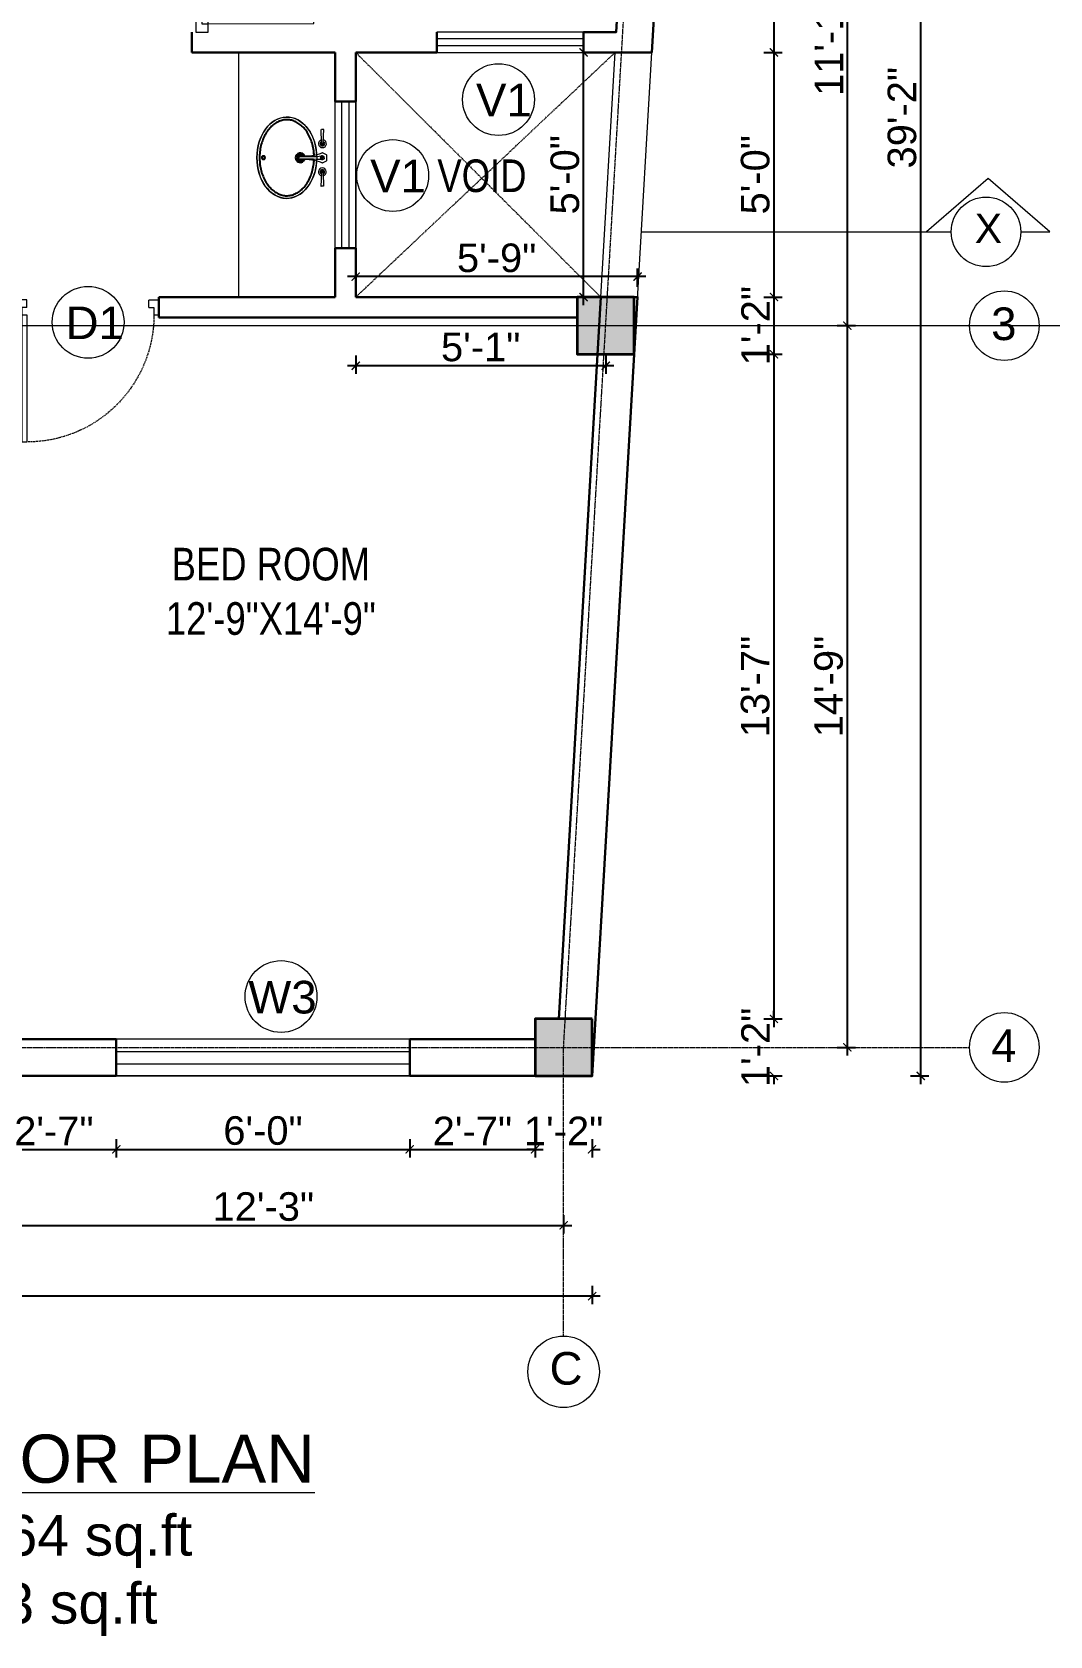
# Model space of a CAD drawing. Header units: inches. Extents: x 84707 to 107235, y 3922 to 10323.
# Drawn here: x 84986.3 to 85235.9, y 9548.2 to 9941.5 of the extents above; entities that cross this region are included whole.
import ezdxf

# ---------------------------------------------------------------- set-up
doc = ezdxf.new("R2010")
doc.units = ezdxf.units.IN
doc.header["$MEASUREMENT"] = 0
doc.linetypes.add('CENTER', pattern=[2, 1.25, -0.25, 0.25, -0.25])
doc.linetypes.add('HIDDEN', pattern=[0.375, 0.25, -0.125])
for name, color, linetype, lineweight in [('Annotate-Lite.w', 4, 'Continuous', 9), ('Annotations-Bold.w', 2, 'Continuous', 13), ('COLOUM', 3, 'Continuous', 35), ('DIM-2', 4, 'Continuous', 20), ('Door-Window.w', 4, 'Continuous', 15), ('Fittings', 9, 'Continuous', 5), ('furniture', 45, 'Continuous', 0), ('FURNT', 31, 'Continuous', 15), ('HA', 254, 'Continuous', 9), ('hatch', 9, 'Continuous', 0), ('text', 7, 'Continuous', 5), ('wall', 240, 'Continuous', 30), ('wall light', 6, 'Continuous', 18), ('window', 130, 'Continuous', 13)]:
    doc.layers.add(name, color=color, linetype=linetype, lineweight=lineweight)
doc.styles.add('ARAIL', font='arial.ttf')
doc.styles.add('arial 1000', font='arial.ttf')
doc.styles.add('DIM', font='arial.ttf', dxfattribs={"width": 0.8})
doc.styles.add('gaurav', font='arial.ttf')
doc.dimstyles.new('8 inch dim', dxfattribs={"dimtxt": 7, "dimasz": 2, "dimexe": 2, "dimexo": 1, "dimgap": 1, "dimtad": 1, "dimdec": 0, "dimzin": 3, "dimdsep": 46, "dimlunit": 4, "dimtxsty": 'ARAIL', "dimblk": 'ARCHTICK', "dimcen": 0.09, "dimdle": 2, "dimadec": 0, "dimazin": 0, "dimtfac": 1, "dimtdec": 0, "dimtix": 1, "dimtofl": 0, "dimtmove": 1, "dimatfit": 3, "dimldrblk": 'ARCHTICK', "dimfxlon": 1, "dimtolj": 1, "dimtzin": 0, "dimarcsym": 0})

# ---------------------------------------------------------------- blocks, each defined once
blk = doc.blocks.new('column 14')
at = {"layer": 'COLOUM'}
h = blk.add_hatch(color=256, dxfattribs=at)
h.dxf.hatch_style = 1
h.paths.add_polyline_path([(7, 7), (-7, 7), (-7, -7), (7, -7)])
blk.add_lwpolyline([(7, 7), (7, -7), (-7, -7), (-7, 7)], close=True, dxfattribs=at)
blk = doc.blocks.new('*U9')
at = {"layer": 'Door-Window.w', "ltscale": 3}
for p, q in [((11067.44, 10097.93), (11092.24, 10116.76)), ((11068.18, 10096.96), (11093, 10115.8)), ((11092.24, 10116.76), (11093, 10115.8)), ((11063.03, 10097.66), (11065.96, 10099.89)), ((11065.96, 10099.89), (11067.44, 10097.93)), ((11065.25, 10094.74), (11063.03, 10097.66)), ((11066.71, 10095.85), (11065.25, 10094.74)), ((11065.97, 10096.82), (11067.44, 10097.93)), ((11066.71, 10095.85), (11065.97, 10096.82)), ((11067.44, 10097.93), (11068.18, 10096.96)), ((11084.8, 10072.06), (11083.33, 10070.95)), ((11084.8, 10072.06), (11085.54, 10071.08)), ((11085.54, 10071.08), (11087, 10072.19)), ((11087.74, 10071.22), (11087, 10072.19)), ((11084.81, 10068.99), (11083.33, 10070.95)), ((11084.81, 10068.99), (11087.74, 10071.22))]:
    blk.add_line(p, q, dxfattribs=at)
at = {"layer": 'Door-Window.w', "color": 9, "linetype": 'HIDDEN', "lineweight": 18}
blk.add_arc((11068.18, 10096.96), 31.16, 307.2347, 37.1906, dxfattribs=at)
blk = doc.blocks.new('A$C604E024C')
at = {"layer": 'hatch', "color": 9, "linetype": 'ByBlock'}
for p, q in [((-107, 6), (-198, 9)), ((-101, 4), (-101, -4)), ((-101, 4), (-101, 1)), ((-101, 4), (-101, 4)), ((-101, 1), (-97, 1)), ((-101, 0), (-101, -4)), ((-101, 0), (-97, 0)), ((-97, 4), (-97, 1)), ((-97, 4), (-96, 4)), ((-96, 4), (-96, -4)), ((-6, 4), (-6, -4)), ((-6, 4), (-5, 4)), ((-5, 4), (-5, -4)), ((0, 13), (0, -13)), ((1, 4), (1, -4)), ((1, 4), (3, 4)), ((2, 4), (2, 1)), ((2, 4), (3, 4)), ((2, 1), (3, 1)), ((100, 2), (101, 2)), ((107, 6), (198, 9)), ((199, 8), (199, -8)), ((-107, -6), (-198, -9)), ((-101, -4), (-101, -4)), ((-101, -4), (-101, -4)), ((-97, 0), (-97, -4)), ((-97, -4), (-96, -4)), ((-96, -4), (-96, -4)), ((-6, -4), (-1, -4)), ((-5, -4), (-1, -4)), ((-1, -4), (-1, -4)), ((1, -4), (3, -4)), ((2, 0), (2, -4)), ((2, 0), (3, 0)), ((2, -4), (3, -4)), ((100, -2), (101, -2)), ((107, -6), (198, -9))]:
    blk.add_line(p, q, dxfattribs=at)
for points in [[(35, -3), (35, -3, 0.267949), (35, 2), (20, 29, 0.267949), (15, 31), (-15, 31, 0.267949), (-20, 29), (-35, 2, 0.267949), (-35, -3)], [(0, 13), (-5, 13, 0.267949), (-9, 10), (-13, 2, 0.267949), (-13, -3), (-9, -10, 0.267949), (-5, -13), (0, -13)], [(0, 13), (5, 13, -0.267949), (9, 10), (13, 2, -0.267949), (13, -3), (9, -10, -0.267949), (5, -13), (0, -13)], [(-15, -149, 0.267949), (-15, -154), (-9, -163, 0.267949), (-5, -166), (0, -166)], [(15, -149, -0.267949), (15, -154), (9, -163, -0.267949), (5, -166), (0, -166)]]:
    blk.add_lwpolyline(points, format="xyb", dxfattribs=at)
for centre, radius, start, end in [((-148, 0), 51.6, 171.6285, 188.3715), ((-198, 8), 1, 88.5767, 180), ((-99, 0), 27.8, 193.9353, 166.0647), ((-99, 0), 16.1, 203.4772, 156.5228), ((-99, 0), 13.6, 207.8254, 152.1746), ((-99, 0), 10.7, 215.7665, 144.2335), ((3, 2), 1.6, 270, 90.0142), ((3, 2), 2.2, 301.4048, 90), ((3, -2), 2.5, 270, 62.7097), ((99, 0), 27.8, 13.9353, 346.0647), ((99, 0), 16.1, 23.4772, 336.5228), ((99, 0), 13.6, 27.8254, 332.1746), ((99, 0), 10.7, 35.7665, 324.2335), ((198, 8), 1, 0, 91.4233), ((-198, -8), 1, 180, 271.4233), ((-325, -117), 312, 354.1333, 21.5654), ((-1093, -110), 1085, 357.1828, 5.6778), ((3, -2), 1.9, 270, 90), ((1084, -109), 1075, 174.3028, 182.8736), ((325, -117), 312, 158.4157, 185.9255), ((198, -8), 1, 268.5767, 0)]:
    blk.add_arc(centre, radius, start, end, dxfattribs=at)
blk.add_ellipse((99, 0), major_axis=(0, 4.4), ratio=0.647537, start_param=-0.996154, end_param=4.137747, dxfattribs=at)
blk.add_open_spline([(100, 2), (100, 3), (100, 3), (100, 3), (99, 4), (99, 4), (99, 4), (99, 4), (98, 4), (98, 4), (98, 3), (97, 3), (97, 3), (97, 2), (97, 2), (96, 1), (96, 0), (96, 0), (96, -2), (97, -2), (97, -3), (97, -3), (98, -4), (98, -4), (99, -4), (99, -4), (99, -4), (100, -3), (100, -3), (100, -3), (100, -2)], degree=3, knots=[5.296065, 5.296065, 5.296065, 5.296065, 5.668493, 5.668493, 6.044953, 6.044953, 6.283185, 6.283185, 6.283185, 6.618814, 6.618814, 6.954443, 6.954443, 7.290072, 7.290072, 7.6257, 7.6257, 8.094621, 8.094621, 8.563542, 8.563542, 8.940002, 8.940002, 9.316461, 9.316461, 9.692921, 9.692921, 10.069381, 10.069381, 10.411893, 10.411893, 10.411893, 10.411893], dxfattribs=at)
blk = doc.blocks.new('basin')
at = {"layer": 'furniture', "lineweight": -3}
for radius, start, end in [(1.14, 113.503, 66.2712), (0.79, 126.715, 52.8739)]:
    blk.add_arc((134195.31, -39122.53), radius, start, end, dxfattribs=at)
at = {"layer": 'furniture'}
blk.add_ellipse((134195.31, -39125.83), major_axis=(-9.97, 0), ratio=0.736887, start_param=4.757716, end_param=10.948885, dxfattribs=at)
at = {"layer": 'furniture', "linetype": 'ByBlock'}
blk.add_ellipse((134195.31, -39125.83), major_axis=(9.97, 0), ratio=0.736887, dxfattribs=at)
at = {"layer": 'furniture', "lineweight": -3}
blk.add_ellipse((134195.31, -39131.57), major_axis=(0.448, 0), ratio=0.674502, dxfattribs=at)
blk.add_open_spline([(134194.69, -39119.15), (134194.32, -39119.17), (134193.96, -39119.2), (134193.09, -39119.32), (134192.57, -39119.42), (134191.58, -39119.69), (134191.1, -39119.85), (134190.19, -39120.23), (134189.76, -39120.45), (134188.95, -39120.93), (134188.57, -39121.2), (134187.89, -39121.77), (134187.59, -39122.07), (134187.06, -39122.71), (134186.83, -39123.04), (134186.45, -39123.73), (134186.3, -39124.08), (134186.09, -39124.79), (134186.03, -39125.15), (134185.99, -39125.61), (134185.99, -39125.72), (134185.99, -39125.83), (134185.99, -39126.08), (134186.01, -39126.34), (134186.11, -39126.94), (134186.2, -39127.29), (134186.47, -39127.97), (134186.64, -39128.31), (134187.06, -39128.96), (134187.31, -39129.28), (134187.88, -39129.88), (134188.2, -39130.16), (134188.9, -39130.7), (134189.28, -39130.94), (134190.1, -39131.39), (134190.53, -39131.59), (134191.45, -39131.93), (134191.92, -39132.08), (134192.9, -39132.31), (134193.4, -39132.4), (134194.43, -39132.51), (134194.94, -39132.53), (134195.97, -39132.52), (134196.49, -39132.48), (134197.5, -39132.35), (134198, -39132.25), (134198.97, -39132), (134199.44, -39131.84), (134200.34, -39131.48), (134200.76, -39131.27), (134201.56, -39130.8), (134201.93, -39130.55), (134202.61, -39130), (134202.91, -39129.71), (134203.45, -39129.1), (134203.69, -39128.78), (134204.08, -39128.12), (134204.24, -39127.78), (134204.48, -39127.09), (134204.56, -39126.74), (134204.64, -39126.04), (134204.64, -39125.69), (134204.57, -39124.98), (134204.49, -39124.62), (134204.25, -39123.91), (134204.09, -39123.56), (134203.69, -39122.89), (134203.45, -39122.56), (134202.89, -39121.93), (134202.58, -39121.63), (134201.88, -39121.07), (134201.49, -39120.81), (134200.67, -39120.35), (134200.22, -39120.13), (134199.3, -39119.77), (134198.81, -39119.62), (134197.81, -39119.37), (134197.29, -39119.28), (134196.49, -39119.19), (134196.22, -39119.16), (134195.94, -39119.15)], degree=3, knots=[4.778413, 4.778413, 4.778413, 4.778413, 4.89303, 4.89303, 5.060537, 5.060537, 5.228045, 5.228045, 5.395552, 5.395552, 5.56306, 5.56306, 5.730567, 5.730567, 5.898075, 5.898075, 6.065582, 6.065582, 6.233089, 6.233089, 6.283185, 6.283185, 6.283185, 6.401225, 6.401225, 6.564378, 6.564378, 6.727532, 6.727532, 6.890685, 6.890685, 7.053839, 7.053839, 7.216992, 7.216992, 7.380146, 7.380146, 7.543299, 7.543299, 7.706452, 7.706452, 7.869606, 7.869606, 8.032759, 8.032759, 8.195913, 8.195913, 8.359066, 8.359066, 8.52222, 8.52222, 8.685373, 8.685373, 8.848527, 8.848527, 9.01168, 9.01168, 9.174834, 9.174834, 9.337987, 9.337987, 9.501141, 9.501141, 9.668648, 9.668648, 9.836155, 9.836155, 10.003663, 10.003663, 10.17117, 10.17117, 10.338678, 10.338678, 10.506185, 10.506185, 10.673693, 10.673693, 10.8412, 10.8412, 10.929386, 10.929386, 10.929386, 10.929386], dxfattribs=at)
at = {"layer": 'furniture'}
blk.add_open_spline([(134195.86, -39131.57), (134195.86, -39131.55), (134195.86, -39131.52), (134195.84, -39131.46), (134195.83, -39131.44), (134195.79, -39131.36), (134195.75, -39131.32), (134195.66, -39131.25), (134195.6, -39131.23), (134195.46, -39131.18), (134195.36, -39131.16), (134195.17, -39131.17), (134195.07, -39131.2), (134194.94, -39131.27), (134194.9, -39131.3), (134194.83, -39131.37), (134194.8, -39131.4), (134194.77, -39131.48), (134194.76, -39131.52), (134194.75, -39131.6), (134194.76, -39131.65), (134194.79, -39131.73), (134194.81, -39131.76), (134194.87, -39131.83), (134194.9, -39131.86), (134194.98, -39131.9), (134195.02, -39131.92), (134195.15, -39131.97), (134195.25, -39131.99), (134195.44, -39131.98), (134195.54, -39131.95), (134195.67, -39131.89), (134195.72, -39131.85), (134195.79, -39131.78), (134195.81, -39131.75), (134195.85, -39131.67), (134195.86, -39131.63), (134195.86, -39131.58), (134195.86, -39131.58), (134195.86, -39131.57)], degree=3, knots=[0, 0, 0, 0, 0.188397, 0.188397, 0.376794, 0.376794, 0.73698, 0.73698, 1.097166, 1.097166, 1.657793, 1.657793, 2.21842, 2.21842, 2.564182, 2.564182, 2.840364, 2.840364, 3.116547, 3.116547, 3.39273, 3.39273, 3.668913, 3.668913, 3.945096, 3.945096, 4.221279, 4.221279, 4.783807, 4.783807, 5.346334, 5.346334, 5.697184, 5.697184, 5.974645, 5.974645, 6.252106, 6.252106, 6.283185, 6.283185, 6.283185, 6.283185], dxfattribs=at)
at = {"layer": 'furniture', "xscale": 0.03499430959345774, "yscale": 0.03499430959345774, "zscale": 0.03499430959345774, "rotation": 359.9929103328581}
blk.add_blockref('A$C604E024C', (134195.31, -39117.12), dxfattribs=at)
blk = doc.blocks.new('_ArchTick')
at = {"color": 0, "linetype": 'ByBlock', "const_width": 0.15}
blk.add_lwpolyline([(-0.5, -0.5), (0.5, 0.5)], dxfattribs=at)
blk = doc.blocks.new('*D591')
at = {"layer": 'Defpoints', "color": 0, "transparency": 16777216}
for p in [(85065.67, 9881.54), (85065.67, 9876.52), (85134.79, 9876.52)]:
    blk.add_point(p, dxfattribs=at)
at = {"layer": 'DIM-2', "color": 0, "lineweight": -2, "transparency": 16777216}
for p, q in [((85136.79, 9881.54), (85063.67, 9881.54)), ((85065.67, 9879.04), (85065.67, 9883.54)), ((85134.79, 9879.04), (85134.79, 9883.54))]:
    blk.add_line(p, q, dxfattribs=at)
at = {"layer": 'DIM-2', "color": 0, "lineweight": -2, "transparency": 16777216, "xscale": 2, "yscale": 2, "zscale": 2, "rotation": 180}
blk.add_blockref('_ArchTick', (85065.67, 9881.54), dxfattribs=at)
at = {"layer": 'DIM-2', "color": 0, "lineweight": -2, "transparency": 16777216, "xscale": 2, "yscale": 2, "zscale": 2}
blk.add_blockref('_ArchTick', (85134.79, 9881.54), dxfattribs=at)
at = {"layer": 'DIM-2', "color": 0, "transparency": 16777216, "insert": (85100.23, 9886.11), "char_height": 7, "attachment_point": 5, "style": 'ARAIL'}
blk.add_mtext('\\A1;5\'-9"', dxfattribs=at)
blk = doc.blocks.new('*D507')
at = {"layer": 'Defpoints', "color": 0, "transparency": 16777216}
for p in [(84976.37, 9685.52), (85006.93, 9685.52), (85006.93, 9667.52)]:
    blk.add_point(p, dxfattribs=at)
at = {"layer": 'DIM-2', "color": 0, "lineweight": -2, "transparency": 16777216}
for p, q in [((84976.37, 9670.02), (84976.37, 9665.52)), ((85006.93, 9670.02), (85006.93, 9665.52)), ((84974.37, 9667.52), (85008.93, 9667.52))]:
    blk.add_line(p, q, dxfattribs=at)
at = {"layer": 'DIM-2', "color": 0, "lineweight": -2, "transparency": 16777216, "xscale": 2, "yscale": 2, "zscale": 2, "rotation": 180}
blk.add_blockref('_ArchTick', (84976.37, 9667.52), dxfattribs=at)
at = {"layer": 'DIM-2', "color": 0, "lineweight": -2, "transparency": 16777216, "xscale": 2, "yscale": 2, "zscale": 2}
blk.add_blockref('_ArchTick', (85006.93, 9667.52), dxfattribs=at)
at = {"layer": 'DIM-2', "color": 0, "transparency": 16777216, "insert": (84991.65, 9672.03), "char_height": 7, "attachment_point": 5, "style": 'ARAIL'}
blk.add_mtext('\\A1;2\'-7"', dxfattribs=at)
blk = doc.blocks.new('*D508')
at = {"layer": 'Defpoints', "color": 0, "transparency": 16777216}
for p in [(85006.93, 9685.52), (85078.93, 9685.52), (85078.93, 9667.52)]:
    blk.add_point(p, dxfattribs=at)
at = {"layer": 'DIM-2', "color": 0, "lineweight": -2, "transparency": 16777216}
for p, q in [((85006.93, 9670.02), (85006.93, 9665.52)), ((85078.93, 9670.02), (85078.93, 9665.52)), ((85004.93, 9667.52), (85080.93, 9667.52))]:
    blk.add_line(p, q, dxfattribs=at)
at = {"layer": 'DIM-2', "color": 0, "lineweight": -2, "transparency": 16777216, "xscale": 2, "yscale": 2, "zscale": 2, "rotation": 180}
blk.add_blockref('_ArchTick', (85006.93, 9667.52), dxfattribs=at)
at = {"layer": 'DIM-2', "color": 0, "lineweight": -2, "transparency": 16777216, "xscale": 2, "yscale": 2, "zscale": 2}
blk.add_blockref('_ArchTick', (85078.93, 9667.52), dxfattribs=at)
at = {"layer": 'DIM-2', "color": 0, "transparency": 16777216, "insert": (85042.93, 9672.09), "char_height": 7, "attachment_point": 5, "style": 'ARAIL'}
blk.add_mtext('\\A1;6\'-0"', dxfattribs=at)
blk = doc.blocks.new('*D509')
at = {"layer": 'Defpoints', "color": 0, "transparency": 16777216}
for p in [(85078.93, 9685.52), (85109.65, 9685.52), (85109.65, 9667.52)]:
    blk.add_point(p, dxfattribs=at)
at = {"layer": 'DIM-2', "color": 0, "lineweight": -2, "transparency": 16777216}
for p, q in [((85078.93, 9670.02), (85078.93, 9665.52)), ((85109.65, 9670.02), (85109.65, 9665.52)), ((85076.93, 9667.52), (85111.65, 9667.52))]:
    blk.add_line(p, q, dxfattribs=at)
at = {"layer": 'DIM-2', "color": 0, "lineweight": -2, "transparency": 16777216, "xscale": 2, "yscale": 2, "zscale": 2, "rotation": 180}
blk.add_blockref('_ArchTick', (85078.93, 9667.52), dxfattribs=at)
at = {"layer": 'DIM-2', "color": 0, "lineweight": -2, "transparency": 16777216, "xscale": 2, "yscale": 2, "zscale": 2}
blk.add_blockref('_ArchTick', (85109.65, 9667.52), dxfattribs=at)
at = {"layer": 'DIM-2', "color": 0, "transparency": 16777216, "insert": (85094.29, 9672.03), "char_height": 7, "attachment_point": 5, "style": 'ARAIL'}
blk.add_mtext('\\A1;2\'-7"', dxfattribs=at)
blk = doc.blocks.new('*D510')
at = {"layer": 'Defpoints', "color": 0, "transparency": 16777216}
for p in [(85109.65, 9685.52), (85123.65, 9685.52), (85123.65, 9667.52)]:
    blk.add_point(p, dxfattribs=at)
at = {"layer": 'DIM-2', "color": 0, "lineweight": -2, "transparency": 16777216}
for p, q in [((85109.65, 9670.02), (85109.65, 9665.52)), ((85123.65, 9670.02), (85123.65, 9665.52)), ((85109.65, 9667.52), (85107.65, 9667.52)), ((85123.65, 9667.52), (85125.65, 9667.52))]:
    blk.add_line(p, q, dxfattribs=at)
at = {"layer": 'DIM-2', "color": 0, "lineweight": -2, "transparency": 16777216, "xscale": 2, "yscale": 2, "zscale": 2}
blk.add_blockref('_ArchTick', (85109.65, 9667.52), dxfattribs=at)
at = {"layer": 'DIM-2', "color": 0, "lineweight": -2, "transparency": 16777216, "xscale": 2, "yscale": 2, "zscale": 2, "rotation": 180}
blk.add_blockref('_ArchTick', (85123.65, 9667.52), dxfattribs=at)
at = {"layer": 'DIM-2', "color": 0, "transparency": 16777216, "insert": (85116.65, 9672.03), "char_height": 7, "attachment_point": 5, "style": 'ARAIL'}
blk.add_mtext('\\A1;1\'-2"', dxfattribs=at)
blk = doc.blocks.new('*D512')
at = {"layer": 'Defpoints', "color": 0, "transparency": 16777216}
for p in [(84969.37, 9684.88), (85116.65, 9685.52), (85116.65, 9648.88)]:
    blk.add_point(p, dxfattribs=at)
at = {"layer": 'DIM-2', "color": 0, "lineweight": -2, "transparency": 16777216}
for p, q in [((84967.37, 9648.88), (85118.65, 9648.88)), ((84969.37, 9651.38), (84969.37, 9646.88)), ((85116.65, 9651.38), (85116.65, 9646.88))]:
    blk.add_line(p, q, dxfattribs=at)
at = {"layer": 'DIM-2', "color": 0, "lineweight": -2, "transparency": 16777216, "xscale": 2, "yscale": 2, "zscale": 2, "rotation": 180}
blk.add_blockref('_ArchTick', (84969.37, 9648.88), dxfattribs=at)
at = {"layer": 'DIM-2', "color": 0, "lineweight": -2, "transparency": 16777216, "xscale": 2, "yscale": 2, "zscale": 2}
blk.add_blockref('_ArchTick', (85116.65, 9648.88), dxfattribs=at)
at = {"layer": 'DIM-2', "color": 0, "transparency": 16777216, "insert": (85043.01, 9653.45), "char_height": 7, "attachment_point": 5, "style": 'ARAIL'}
blk.add_mtext('\\A1;12\'-3"', dxfattribs=at)
blk = doc.blocks.new('*D513')
at = {"layer": 'Defpoints', "color": 0, "transparency": 16777216}
for p in [(84792.37, 9685.52), (85123.65, 9685.52), (84792.37, 9631.52)]:
    blk.add_point(p, dxfattribs=at)
at = {"layer": 'DIM-2', "color": 0, "lineweight": -2, "transparency": 16777216}
for p, q in [((84792.37, 9634.02), (84792.37, 9629.52)), ((85123.65, 9634.02), (85123.65, 9629.52)), ((85125.65, 9631.52), (84790.37, 9631.52))]:
    blk.add_line(p, q, dxfattribs=at)
at = {"layer": 'DIM-2', "color": 0, "lineweight": -2, "transparency": 16777216, "xscale": 2, "yscale": 2, "zscale": 2, "rotation": 180}
blk.add_blockref('_ArchTick', (84792.37, 9631.52), dxfattribs=at)
at = {"layer": 'DIM-2', "color": 0, "lineweight": -2, "transparency": 16777216, "xscale": 2, "yscale": 2, "zscale": 2}
blk.add_blockref('_ArchTick', (85123.65, 9631.52), dxfattribs=at)
at = {"layer": 'DIM-2', "color": 0, "transparency": 16777216, "insert": (84958.01, 9636.03), "char_height": 7, "attachment_point": 5, "style": 'ARAIL'}
blk.add_mtext('\\A1;27\'-7"', dxfattribs=at)
blk = doc.blocks.new('*D482')
at = {"layer": 'Defpoints', "color": 0, "transparency": 16777216}
for p in [(85142.32, 10005.52), (85138.29, 9936.52), (85168.25, 9936.52)]:
    blk.add_point(p, dxfattribs=at)
at = {"layer": 'DIM-2', "color": 0, "lineweight": -2, "transparency": 16777216}
for p, q in [((85168.25, 10007.52), (85168.25, 9934.52)), ((85165.75, 10005.52), (85170.25, 10005.52)), ((85165.75, 9936.52), (85170.25, 9936.52))]:
    blk.add_line(p, q, dxfattribs=at)
at = {"layer": 'DIM-2', "color": 0, "lineweight": -2, "transparency": 16777216, "xscale": 2, "yscale": 2, "zscale": 2}
for p, rotation in [((85168.25, 10005.52), 90), ((85168.25, 9936.52), 270)]:
    blk.add_blockref('_ArchTick', p, dxfattribs=dict(at, rotation=rotation))
at = {"layer": 'DIM-2', "color": 0, "transparency": 16777216, "insert": (85163.67, 9971.02), "char_height": 7, "attachment_point": 5, "rotation": 90, "style": 'ARAIL'}
blk.add_mtext('\\A1;5\'-9"', dxfattribs=at)
blk = doc.blocks.new('*D483')
at = {"layer": 'Defpoints', "color": 0, "transparency": 16777216}
for p in [(85138.29, 9936.52), (85134.79, 9876.52), (85168.25, 9876.52)]:
    blk.add_point(p, dxfattribs=at)
at = {"layer": 'DIM-2', "color": 0, "lineweight": -2, "transparency": 16777216}
for p, q in [((85165.75, 9936.52), (85170.25, 9936.52)), ((85168.25, 9938.52), (85168.25, 9874.52)), ((85165.75, 9876.52), (85170.25, 9876.52))]:
    blk.add_line(p, q, dxfattribs=at)
at = {"layer": 'DIM-2', "color": 0, "lineweight": -2, "transparency": 16777216, "xscale": 2, "yscale": 2, "zscale": 2}
for p, rotation in [((85168.25, 9936.52), 90), ((85168.25, 9876.52), 270)]:
    blk.add_blockref('_ArchTick', p, dxfattribs=dict(at, rotation=rotation))
at = {"layer": 'DIM-2', "color": 0, "transparency": 16777216, "insert": (85163.67, 9906.52), "char_height": 7, "attachment_point": 5, "rotation": 90, "style": 'ARAIL'}
blk.add_mtext('\\A1;5\'-0"', dxfattribs=at)
blk = doc.blocks.new('*D484')
at = {"layer": 'Defpoints', "color": 0, "transparency": 16777216}
for p in [(85134.79, 9876.52), (85133.98, 9862.52), (85168.25, 9862.52)]:
    blk.add_point(p, dxfattribs=at)
at = {"layer": 'DIM-2', "color": 0, "lineweight": -2, "transparency": 16777216}
for p, q in [((85165.75, 9876.52), (85170.25, 9876.52)), ((85168.25, 9878.52), (85168.25, 9860.52)), ((85165.75, 9862.52), (85170.25, 9862.52))]:
    blk.add_line(p, q, dxfattribs=at)
at = {"layer": 'DIM-2', "color": 0, "lineweight": -2, "transparency": 16777216, "xscale": 2, "yscale": 2, "zscale": 2}
for p, rotation in [((85168.25, 9876.52), 90), ((85168.25, 9862.52), 270)]:
    blk.add_blockref('_ArchTick', p, dxfattribs=dict(at, rotation=rotation))
at = {"layer": 'DIM-2', "color": 0, "transparency": 16777216, "insert": (85163.73, 9869.52), "char_height": 7, "attachment_point": 5, "rotation": 90, "style": 'ARAIL'}
blk.add_mtext('\\A1;1\'-2"', dxfattribs=at)
blk = doc.blocks.new('*D485')
at = {"layer": 'Defpoints', "color": 0, "transparency": 16777216}
for p in [(85133.98, 9862.52), (85123.65, 9699.52), (85168.25, 9699.52)]:
    blk.add_point(p, dxfattribs=at)
at = {"layer": 'DIM-2', "color": 0, "lineweight": -2, "transparency": 16777216}
for p, q in [((85165.75, 9862.52), (85170.25, 9862.52)), ((85168.25, 9864.52), (85168.25, 9697.52)), ((85165.75, 9699.52), (85170.25, 9699.52))]:
    blk.add_line(p, q, dxfattribs=at)
at = {"layer": 'DIM-2', "color": 0, "lineweight": -2, "transparency": 16777216, "xscale": 2, "yscale": 2, "zscale": 2}
for p, rotation in [((85168.25, 9862.52), 90), ((85168.25, 9699.52), 270)]:
    blk.add_blockref('_ArchTick', p, dxfattribs=dict(at, rotation=rotation))
at = {"layer": 'DIM-2', "color": 0, "transparency": 16777216, "insert": (85163.67, 9781.02), "char_height": 7, "attachment_point": 5, "rotation": 90, "style": 'ARAIL'}
blk.add_mtext('\\A1;13\'-7"', dxfattribs=at)
blk = doc.blocks.new('*D486')
at = {"layer": 'Defpoints', "color": 0, "transparency": 16777216}
for p in [(85123.65, 9699.52), (85123.65, 9685.52), (85168.25, 9685.52)]:
    blk.add_point(p, dxfattribs=at)
at = {"layer": 'DIM-2', "color": 0, "lineweight": -2, "transparency": 16777216}
for p, q in [((85165.75, 9699.52), (85170.25, 9699.52)), ((85168.25, 9699.52), (85168.25, 9701.52)), ((85165.75, 9685.52), (85170.25, 9685.52)), ((85168.25, 9685.52), (85168.25, 9683.52))]:
    blk.add_line(p, q, dxfattribs=at)
at = {"layer": 'DIM-2', "color": 0, "lineweight": -2, "transparency": 16777216, "xscale": 2, "yscale": 2, "zscale": 2}
for p, rotation in [((85168.25, 9699.52), 270), ((85168.25, 9685.52), 90)]:
    blk.add_blockref('_ArchTick', p, dxfattribs=dict(at, rotation=rotation))
at = {"layer": 'DIM-2', "color": 0, "transparency": 16777216, "insert": (85163.73, 9692.52), "char_height": 7, "attachment_point": 5, "rotation": 90, "style": 'ARAIL'}
blk.add_mtext('\\A1;1\'-2"', dxfattribs=at)
blk = doc.blocks.new('*D496')
at = {"layer": 'Defpoints', "color": 0, "transparency": 16777216}
for p in [(85126.98, 9869.52), (85186.25, 9869.52), (85116.65, 9692.52)]:
    blk.add_point(p, dxfattribs=at)
at = {"layer": 'DIM-2', "color": 0, "lineweight": -2, "transparency": 16777216}
for p, q in [((85183.75, 9869.52), (85188.25, 9869.52)), ((85186.25, 9690.52), (85186.25, 9871.52)), ((85183.75, 9692.52), (85188.25, 9692.52))]:
    blk.add_line(p, q, dxfattribs=at)
at = {"layer": 'DIM-2', "color": 0, "lineweight": -2, "transparency": 16777216, "xscale": 2, "yscale": 2, "zscale": 2}
for p, rotation in [((85186.25, 9869.52), 90), ((85186.25, 9692.52), 270)]:
    blk.add_blockref('_ArchTick', p, dxfattribs=dict(at, rotation=rotation))
at = {"layer": 'DIM-2', "color": 0, "transparency": 16777216, "insert": (85181.67, 9781.02), "char_height": 7, "attachment_point": 5, "rotation": 90, "style": 'ARAIL'}
blk.add_mtext('\\A1;14\'-9"', dxfattribs=at)
blk = doc.blocks.new('*D412')
at = {"layer": 'Defpoints', "color": 0, "transparency": 16777216}
for p in [(85150.25, 10155.52), (85204.25, 10155.52), (85123.65, 9685.52)]:
    blk.add_point(p, dxfattribs=at)
at = {"layer": 'DIM-2', "color": 0, "lineweight": -2, "transparency": 16777216}
for p, q in [((85204.25, 9683.52), (85204.25, 10157.52)), ((85201.75, 10155.52), (85206.25, 10155.52)), ((85201.75, 9685.52), (85206.25, 9685.52))]:
    blk.add_line(p, q, dxfattribs=at)
at = {"layer": 'DIM-2', "color": 0, "lineweight": -2, "transparency": 16777216, "xscale": 2, "yscale": 2, "zscale": 2}
for p, rotation in [((85204.25, 10155.52), 90), ((85204.25, 9685.52), 270)]:
    blk.add_blockref('_ArchTick', p, dxfattribs=dict(at, rotation=rotation))
at = {"layer": 'DIM-2', "color": 0, "transparency": 16777216, "insert": (85199.67, 9920.52), "char_height": 7, "attachment_point": 5, "rotation": 90, "style": 'ARAIL'}
blk.add_mtext('\\A1;39\'-2"', dxfattribs=at)
blk = doc.blocks.new('*D497')
at = {"layer": 'Defpoints', "color": 0, "transparency": 16777216}
for p in [(85135.32, 10012.52), (85186.25, 10012.52), (85126.98, 9869.52)]:
    blk.add_point(p, dxfattribs=at)
at = {"layer": 'DIM-2', "color": 0, "lineweight": -2, "transparency": 16777216}
for p, q in [((85186.25, 9867.52), (85186.25, 10014.52)), ((85183.75, 10012.52), (85188.25, 10012.52)), ((85183.75, 9869.52), (85188.25, 9869.52))]:
    blk.add_line(p, q, dxfattribs=at)
at = {"layer": 'DIM-2', "color": 0, "lineweight": -2, "transparency": 16777216, "xscale": 2, "yscale": 2, "zscale": 2}
for p, rotation in [((85186.25, 10012.52), 90), ((85186.25, 9869.52), 270)]:
    blk.add_blockref('_ArchTick', p, dxfattribs=dict(at, rotation=rotation))
at = {"layer": 'DIM-2', "color": 0, "transparency": 16777216, "insert": (85181.73, 9941.02), "char_height": 7, "attachment_point": 5, "rotation": 90, "style": 'ARAIL'}
blk.add_mtext('\\A1;11\'-11"', dxfattribs=at)
blk = doc.blocks.new('*D499')
at = {"layer": 'Defpoints', "color": 0, "transparency": 16777216}
for p in [(85121.56, 9936.52), (85121.56, 9936.52), (85119.98, 9876.52)]:
    blk.add_point(p, dxfattribs=at)
at = {"layer": 'DIM-2', "color": 0, "lineweight": -2, "transparency": 16777216}
for p, q in [((85121.56, 9874.52), (85121.56, 9938.52)), ((85121.56, 9936.52), (85123.56, 9936.52)), ((85120.98, 9876.52), (85123.56, 9876.52))]:
    blk.add_line(p, q, dxfattribs=at)
at = {"layer": 'DIM-2', "color": 0, "lineweight": -2, "transparency": 16777216, "xscale": 2, "yscale": 2, "zscale": 2}
for p, rotation in [((85121.56, 9936.52), 90), ((85121.56, 9876.52), 270)]:
    blk.add_blockref('_ArchTick', p, dxfattribs=dict(at, rotation=rotation))
at = {"layer": 'DIM-2', "color": 0, "transparency": 16777216, "insert": (85116.99, 9906.52), "char_height": 7, "attachment_point": 5, "rotation": 90, "style": 'ARAIL'}
blk.add_mtext('\\A1;5\'-0"', dxfattribs=at)
blk = doc.blocks.new('*D607')
at = {"layer": 'Defpoints', "color": 0, "transparency": 16777216}
for p in [(85065.67, 9869.52), (85126.98, 9869.52), (85065.67, 9859.68)]:
    blk.add_point(p, dxfattribs=at)
at = {"layer": 'DIM-2', "color": 0, "lineweight": -2, "transparency": 16777216}
for p, q in [((85065.67, 9862.18), (85065.67, 9857.68)), ((85126.98, 9862.18), (85126.98, 9857.68)), ((85128.98, 9859.68), (85063.67, 9859.68))]:
    blk.add_line(p, q, dxfattribs=at)
at = {"layer": 'DIM-2', "color": 0, "lineweight": -2, "transparency": 16777216, "xscale": 2, "yscale": 2, "zscale": 2, "rotation": 180}
blk.add_blockref('_ArchTick', (85065.67, 9859.68), dxfattribs=at)
at = {"layer": 'DIM-2', "color": 0, "lineweight": -2, "transparency": 16777216, "xscale": 2, "yscale": 2, "zscale": 2}
blk.add_blockref('_ArchTick', (85126.98, 9859.68), dxfattribs=at)
at = {"layer": 'DIM-2', "color": 0, "transparency": 16777216, "insert": (85096.32, 9864.25), "char_height": 7, "attachment_point": 5, "style": 'ARAIL'}
blk.add_mtext('\\A1;5\'-1"', dxfattribs=at)

msp = doc.modelspace()

# ---------------------------------------------------------------- linework, layer by layer
at = {"layer": 'Annotate-Lite.w', "ltscale": 0.005}
for centre in [(85100.69, 9924.96), (85074.74, 9906.33), (85000.04, 9870.34), (85047.36, 9704.99)]:
    msp.add_circle(centre, 8.81, dxfattribs=at)
at = {"layer": 'Annotations-Bold.w', "linetype": 'CENTER', "ltscale": 0.3}
for p, q in [((84729.96, 9869.52), (85216.21, 9869.52)), ((84729.96, 9692.52), (85216.21, 9692.52))]:
    msp.add_line(p, q, dxfattribs=at)
msp.add_lwpolyline([(85116.65, 9621.74), (85116.65, 9692.52), (85143.25, 10148.52), (85143.25, 10233.31)], dxfattribs=at)
at = {"layer": 'DIM-2'}
msp.add_xline((87688.48, 9869.52), (1, 0), dxfattribs=at)
msp.add_lwpolyline([(85123.65, 9685.52), (85134.79, 9876.52), (85065.67, 9876.52), (85065.67, 9936.52), (85138.29, 9936.52), (85151.06, 10155.52), (84792.37, 10155.52), (84792.37, 9685.52), (85123.65, 9685.52)], dxfattribs=at)
for centre, radius in [((85224.74, 9869.52), 8.53), ((85224.74, 9692.52), 8.53), ((85116.65, 9612.97), 8.77)]:
    msp.add_circle(centre, radius, dxfattribs=at)
at = {"layer": 'FURNT'}
msp.add_line((85037.02, 9876.45), (85037.02, 9936.52), dxfattribs=at)
at = {"layer": 'HA', "linetype": 'HIDDEN'}
for p, q in [((85065.67, 9936.52), (85125.78, 9876.52)), ((85065.67, 9876.52), (85129.28, 9936.52))]:
    msp.add_line(p, q, dxfattribs=at)
at = {"layer": 'text'}
for points in [[(85228.78, 9892.52), (85235.92, 9892.52), (85220.78, 9905.6), (85205.64, 9892.52)], [(85135.72, 9892.52), (85211.71, 9892.52)]]:
    msp.add_lwpolyline(points, dxfattribs=at)
msp.add_circle((85220.25, 9892.52), 8.53, dxfattribs=at)
at = {"layer": 'wall'}
for p, q in [((85151.06, 10155.52), (85138.29, 9936.52)), ((85025.45, 9941.52), (85025.45, 9936.52)), ((85085.56, 9936.52), (85085.56, 9941.52)), ((85121.56, 9936.52), (85121.56, 9941.52)), ((85025.45, 9936.52), (85060.67, 9936.52)), ((85060.67, 9924.52), (85060.67, 9936.52)), ((85065.67, 9936.52), (85085.56, 9936.52)), ((85065.67, 9924.52), (85065.67, 9936.52)), ((85121.56, 9936.52), (85138.29, 9936.52)), ((85060.67, 9924.52), (85065.67, 9924.52)), ((85060.67, 9876.52), (85060.67, 9888.52)), ((85060.67, 9888.52), (85065.67, 9888.52)), ((85065.67, 9876.52), (85065.67, 9888.52)), ((85060.67, 9876.52), (85017.37, 9876.52)), ((85017.37, 9871.52), (85017.37, 9876.52)), ((85119.8, 9871.52), (85017.37, 9871.52)), ((84968.37, 9694.52), (85006.93, 9694.52)), ((85006.93, 9685.52), (85006.93, 9694.52)), ((85078.93, 9694.52), (85109.48, 9694.52)), ((85078.93, 9685.52), (85078.93, 9694.52)), ((84976.37, 9685.52), (85006.93, 9685.52)), ((85078.93, 9685.52), (85109.65, 9685.52))]:
    msp.add_line(p, q, dxfattribs=at)
for points in [[(85141.23, 10141.52), (85129.57, 9941.52), (85121.56, 9941.52)], [(85065.67, 9876.52), (85134.79, 9876.52), (85123.65, 9685.52)], [(85125.78, 9876.52), (85115.45, 9699.52)]]:
    msp.add_lwpolyline(points, dxfattribs=at)
at = {"layer": 'wall light'}
for points in [[(85125.78, 9876.52), (85129.28, 9936.52)], [(85134.76, 9875.99), (85138.29, 9936.52)]]:
    msp.add_lwpolyline(points, dxfattribs=at)
at = {"layer": 'window'}
for p, q in [((85121.56, 9941.52), (85085.56, 9941.52)), ((85121.56, 9939.89), (85085.56, 9939.89)), ((85121.56, 9938.14), (85085.56, 9938.14)), ((85085.56, 9936.52), (85121.56, 9936.52)), ((85060.67, 9888.52), (85060.67, 9924.52)), ((85062.3, 9888.52), (85062.3, 9924.52)), ((85064.05, 9888.52), (85064.05, 9924.52)), ((85065.67, 9924.52), (85065.67, 9888.52)), ((85078.93, 9694.52), (85006.93, 9694.52)), ((85006.93, 9691.52), (85078.93, 9691.52)), ((85006.93, 9688.52), (85078.93, 9688.52)), ((85078.93, 9685.52), (85006.93, 9685.52))]:
    msp.add_line(p, q, dxfattribs=at)

# ---------------------------------------------------------------- block references
at = {"layer": 'Door-Window.w', "linetype": 'ByBlock'}
for p, xscale, yscale, zscale, rotation in [((72596.85, 11055.62), -0.8331589850765594, 0.8331589850765594, 0.8331589850765594, 217.2660034294755), ((86347.87, 24788.65), -0.9997907820917175, 0.999790782091718, 0.999790782091718, 127.1524242901596)]:
    msp.add_blockref('*U9', p, dxfattribs=dict(at, xscale=xscale, yscale=yscale, zscale=zscale, rotation=rotation))
at = {"layer": 'Fittings', "color": 4, "lineweight": 15, "rotation": 269.8162799008567}
msp.add_blockref('basin', (124604.71, 143979.87), dxfattribs=at)
at = {"layer": 'wall', "xscale": -1, "rotation": 270}
for p in [(85126.98, 9869.52), (85116.65, 9692.52)]:
    msp.add_blockref('column 14', p, dxfattribs=at)

# ---------------------------------------------------------------- texts
at = {"ltscale": 7, "char_height": 8, "width": 121.9318, "attachment_point": 8, "style": 'DIM'}
for s, insert in [('VOID', (85096.63, 9902.17)), ('BED ROOM\\P12\'-9"X14\'-9"', (85044.85, 9793.59))]:
    msp.add_mtext(s, dxfattribs=dict(at, insert=insert))
at = {"layer": 'Annotate-Lite.w', "ltscale": 0.005, "char_height": 8, "attachment_point": 1, "style": 'gaurav'}
for s, insert in [('V1', (85095.18, 9928.83)), ('V1', (85069.22, 9910.2)), ('D1', (84994.52, 9874.21)), ('W3', (85039.32, 9708.84))]:
    msp.add_mtext_dynamic_manual_height_columns(s, width=8, gutter_width=100, heights=[0], dxfattribs=dict(at, insert=insert))
at = {"layer": 'Annotations-Bold.w', "linetype": 'CENTER', "ltscale": 1.5, "char_height": 8, "attachment_point": 1, "style": 'ARAIL'}
for s, insert in [('3', (85221.51, 9873.98)), ('4', (85221.51, 9696.98))]:
    msp.add_mtext_dynamic_manual_height_columns(s, width=6.5393, gutter_width=100, heights=[0], dxfattribs=dict(at, insert=insert))
at = {"layer": 'DIM-2', "insert": (85113.22, 9617.81), "char_height": 8, "attachment_point": 1, "style": 'ARAIL'}
msp.add_mtext_dynamic_manual_height_columns('C', width=6.5393, gutter_width=100, heights=[0], dxfattribs=at)
at = {"layer": 'text', "insert": (85217.47, 9896.99), "char_height": 7.2, "attachment_point": 1, "style": 'ARAIL'}
msp.add_mtext_dynamic_manual_height_columns('X', width=125.4648, gutter_width=90, heights=[0], dxfattribs=at)
at = {"layer": 'text', "insert": (84964.45, 9572.88), "char_height": 11.811, "width": 316.0319, "attachment_point": 5, "style": 'arial 1000'}
msp.add_mtext('{\\LGROUND FLOOR PLAN\\P\\H0.84667x;\\lArea= 1096.64 sq.ft\\PVoid= 29.53 sq.ft}', dxfattribs=at)

# ---------------------------------------------------------------- dimensions: what is measured, and where the dimension line sits
at = {"layer": 'DIM-2'}
for base, p1, p2, picture, middle in [((85204.25, 10155.52), (85123.65, 9685.52), (85150.25, 10155.52), '*D412', (85199.67, 9920.52)), ((85186.25, 10012.52), (85126.98, 9869.52), (85135.32, 10012.52), '*D497', (85181.73, 9941.02)), ((85168.25, 9936.52), (85142.32, 10005.52), (85138.29, 9936.52), '*D482', (85163.67, 9971.02)), ((85121.56, 9936.52), (85119.98, 9876.52), (85121.56, 9936.52), '*D499', (85116.99, 9906.52)), ((85168.25, 9876.52), (85138.29, 9936.52), (85134.79, 9876.52), '*D483', (85163.67, 9906.52)), ((85186.25, 9869.52), (85116.65, 9692.52), (85126.98, 9869.52), '*D496', (85181.67, 9781.02)), ((85168.25, 9699.52), (85133.98, 9862.52), (85123.65, 9699.52), '*D485', (85163.67, 9781.02)), ((85168.25, 9685.52), (85123.65, 9699.52), (85123.65, 9685.52), '*D486', (85163.73, 9692.52))]:
    dim = msp.add_linear_dim(base=base, p1=p1, p2=p2, angle=90, dimstyle='8 inch dim', dxfattribs=at)
    dim.commit()
    dim.dimension.update_dxf_attribs({"geometry": picture, "text_midpoint": middle})
for base, p1, p2, picture, middle in [((85065.67, 9881.54), (85134.79, 9876.52), (85065.67, 9876.52), '*D591', (85100.23, 9886.11)), ((85065.67, 9859.68), (85126.98, 9869.52), (85065.67, 9869.52), '*D607', (85096.32, 9864.25)), ((84792.37, 9631.52), (85123.65, 9685.52), (84792.37, 9685.52), '*D513', (84958.01, 9636.03)), ((85116.65, 9648.88), (84969.37, 9684.88), (85116.65, 9685.52), '*D512', (85043.01, 9653.45)), ((85006.93, 9667.52), (84976.37, 9685.52), (85006.93, 9685.52), '*D507', (84991.65, 9672.03)), ((85078.93, 9667.52), (85006.93, 9685.52), (85078.93, 9685.52), '*D508', (85042.93, 9672.09)), ((85109.65, 9667.52), (85078.93, 9685.52), (85109.65, 9685.52), '*D509', (85094.29, 9672.03)), ((85123.65, 9667.52), (85109.65, 9685.52), (85123.65, 9685.52), '*D510', (85116.65, 9672.03))]:
    dim = msp.add_linear_dim(base=base, p1=p1, p2=p2, dimstyle='8 inch dim', dxfattribs=at)
    dim.commit()
    dim.dimension.update_dxf_attribs({"geometry": picture, "text_midpoint": middle})
dim = msp.add_linear_dim(base=(85168.25, 9862.52), p1=(85134.79, 9876.52), p2=(85133.98, 9862.52), angle=90, dimstyle='8 inch dim', dxfattribs=at)
dim.commit()
dim.dimension.update_dxf_attribs({"geometry": '*D484', "text_midpoint": (85168.25, 9869.52), "dimtype": 160})

doc.saveas('drawing.dxf')
